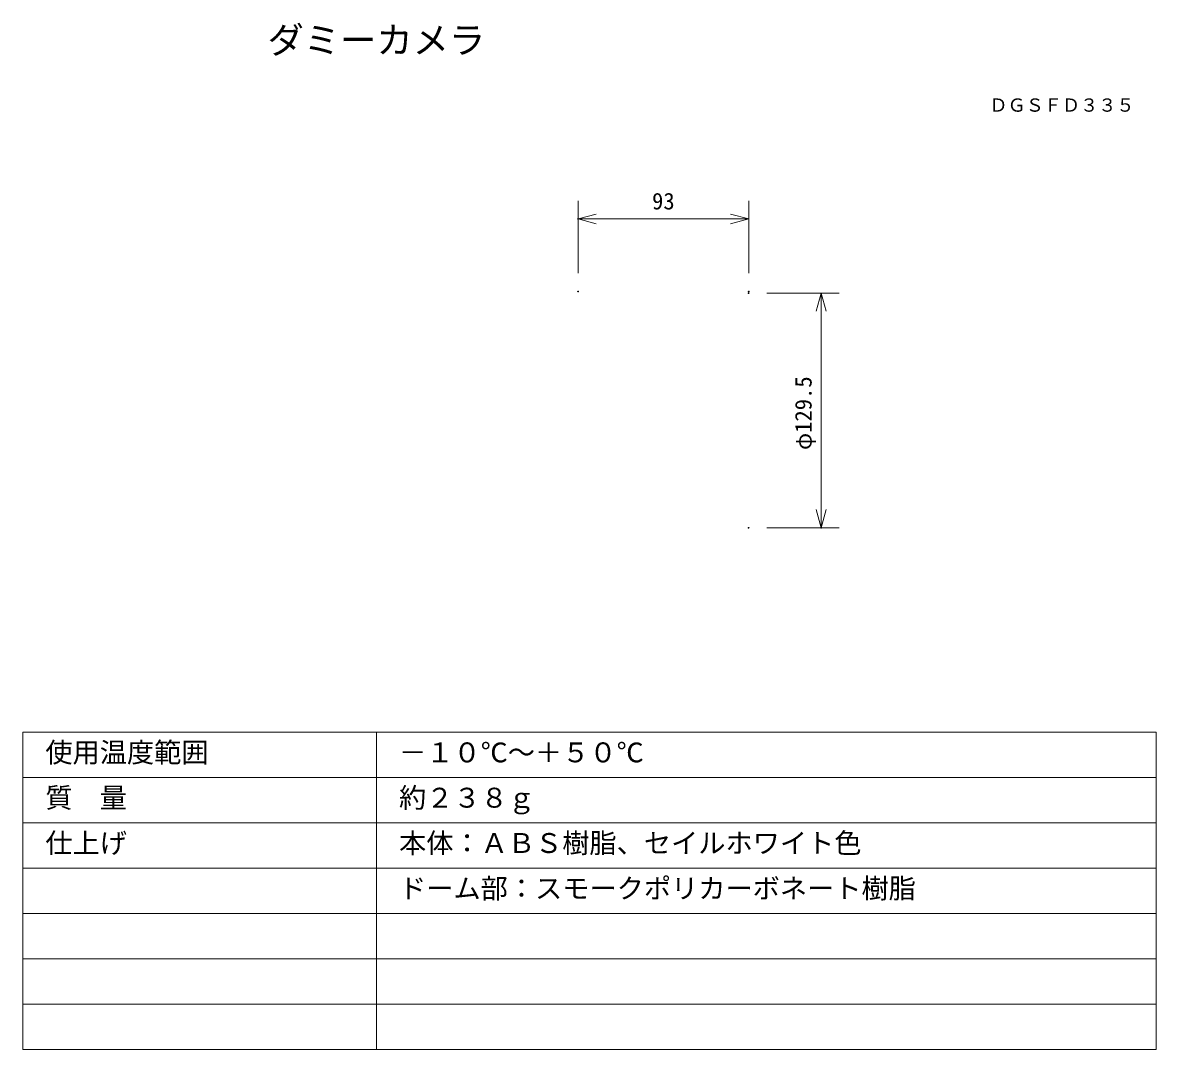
# Model space of a CAD drawing. Units: millimetres, scale not verified. Extents: x -63 to 62, y -56 to 57.
import ezdxf
from ezdxf.enums import TextEntityAlignment as Align

# ---------------------------------------------------------------- set-up
doc = ezdxf.new("R2010")
doc.units = ezdxf.units.MM
doc.header["$LTSCALE"] = 0.125
doc.header["$PDMODE"] = 32
doc.header["$PDSIZE"] = 0.0625
for name, color, linetype, lineweight in [('0-0_0', 7, 'Continuous', 9), ('0-2_WAKU', 1, 'Continuous', 18), ('0-3_MOJI1', 7, 'Continuous', 18), ('0-5_SUNPO', 7, 'Continuous', 9)]:
    doc.layers.add(name, color=color, linetype=linetype, lineweight=lineweight)
doc.layers.add('0-1_DEFPOINTS', color=7, linetype='Continuous')
doc.layers.add('0-6_TOUROKU', color=7, linetype='Continuous')
doc.styles.add('ＭＳ ゴシック', font='')
doc.styles.get('ＭＳ ゴシック').set_extended_font_data('MS Gothic')

# ---------------------------------------------------------------- blocks, each defined once
blk = doc.blocks.new('_OPEN30')
at = {"layer": '0-0_0'}
blk.add_line((0, 0), (-1, 0), dxfattribs=at)
blk.add_lwpolyline([(-1, 0.26795), (0, 0), (-1, -0.26795)], dxfattribs=at)
blk = doc.blocks.new('D4')
at = {"layer": '0-1_DEFPOINTS'}
for p in [(20.6645, 27.1817), (20.6645, 1.3035), (28.6645, 1.3035)]:
    blk.add_point(p, dxfattribs=at)
at = {"layer": '0-5_SUNPO'}
for p, q in [((22.6645, 27.1817), (30.6645, 27.1817)), ((28.6645, 25.1817), (28.6645, 3.3035)), ((22.6645, 1.3035), (30.6645, 1.3035))]:
    blk.add_line(p, q, dxfattribs=at)
at = {"layer": '0-5_SUNPO', "xscale": 2, "yscale": 2}
for p, rotation in [((28.6645, 27.1817), 90), ((28.6645, 1.3035), 270)]:
    blk.add_blockref('_OPEN30', p, dxfattribs=dict(at, rotation=rotation))
at = {"layer": '0-5_SUNPO', "style": 'ＭＳ ゴシック'}
blk.add_text('φ129.5', height=1.833, rotation=90, dxfattribs=at).set_placement((28.1645, 9.8676), align=Align.BOTTOM_LEFT)
blk = doc.blocks.new('D3')
at = {"layer": '0-1_DEFPOINTS'}
for p in [(1.8657, 35.3625), (1.8657, 27.3625), (20.6754, 27.3625)]:
    blk.add_point(p, dxfattribs=at)
at = {"layer": '0-5_SUNPO'}
for p, q in [((1.8657, 29.3625), (1.8657, 37.3625)), ((20.6754, 29.3625), (20.6754, 37.3625)), ((18.6754, 35.3625), (3.8657, 35.3625))]:
    blk.add_line(p, q, dxfattribs=at)
at = {"layer": '0-5_SUNPO', "xscale": 2, "yscale": 2, "rotation": 180}
blk.add_blockref('_OPEN30', (1.8657, 35.3625), dxfattribs=at)
at = {"layer": '0-5_SUNPO', "xscale": 2, "yscale": 2}
blk.add_blockref('_OPEN30', (20.6754, 35.3625), dxfattribs=at)
at = {"layer": '0-5_SUNPO', "style": 'ＭＳ ゴシック'}
blk.add_text('93', height=1.833, dxfattribs=at).set_placement((10.0206, 35.8625), align=Align.BOTTOM_LEFT)

msp = doc.modelspace()

# ---------------------------------------------------------------- linework, layer by layer
at = {"layer": '0-2_WAKU', "color": 4}
for p, q in [((-62.5226, -56.4764), (-62.5225, -21.4764)), ((-62.5224, -21.4764), (62.4777, -21.4764)), ((-23.5223, -56.4764), (-23.5223, -21.4764)), ((-62.5224, -56.4764), (62.4777, -56.4764))]:
    msp.add_line(p, q, dxfattribs=at)
at = {"layer": '0-2_WAKU'}
for p, q in [((-62.5224, -26.4764), (62.4777, -26.4764)), ((-62.5225, -31.4764), (62.4777, -31.4764)), ((-62.5224, -36.4764), (62.4777, -36.4764)), ((-62.5226, -41.4764), (62.4777, -41.4764)), ((-62.5226, -46.4764), (62.4777, -46.4764)), ((-62.5226, -51.4764), (62.4777, -51.4764))]:
    msp.add_line(p, q, dxfattribs=at)
at = {"layer": '0-3_MOJI1', "color": 4}
msp.add_line((62.4777, -21.4764), (62.4777, -56.4764), dxfattribs=at)

# ---------------------------------------------------------------- block references
at = {"layer": '0-5_SUNPO'}
for name in ['D3', 'D4']:
    msp.add_blockref(name, (-3.1438, -0.2289), dxfattribs=at)

# ---------------------------------------------------------------- texts
at = {"layer": '0-3_MOJI1', "style": 'ＭＳ ゴシック'}
for s, height, p in [('ダミーカメラ', 2.933, (-35.5224, 52.5236)), ('使用温度範囲', 2.199, (-60.0224, -25.4764)), ('－１０℃～＋５０℃', 2.199, (-21.0223, -25.4764)), ('質\u3000量', 2.199, (-60.0225, -30.4764)), ('約２３８ｇ', 2.199, (-21.0223, -30.4764)), ('仕上げ', 2.199, (-60.0225, -35.4764)), ('本体：ＡＢＳ樹脂、セイルホワイト色', 2.199, (-21.0223, -35.4764)), ('ドーム部：スモークポリカーボネート樹脂', 2.199, (-21.0223, -40.4764))]:
    msp.add_text(s, height=height, dxfattribs=at).set_placement(p, align=Align.BOTTOM_LEFT)
at = {"layer": '0-6_TOUROKU', "style": 'ＭＳ ゴシック'}
msp.add_text('ＤＧＳＦＤ３３５', height=1.466, dxfattribs=at).set_placement((44.0775, 46.5236), align=Align.BOTTOM_LEFT)

doc.saveas('drawing.dxf')
